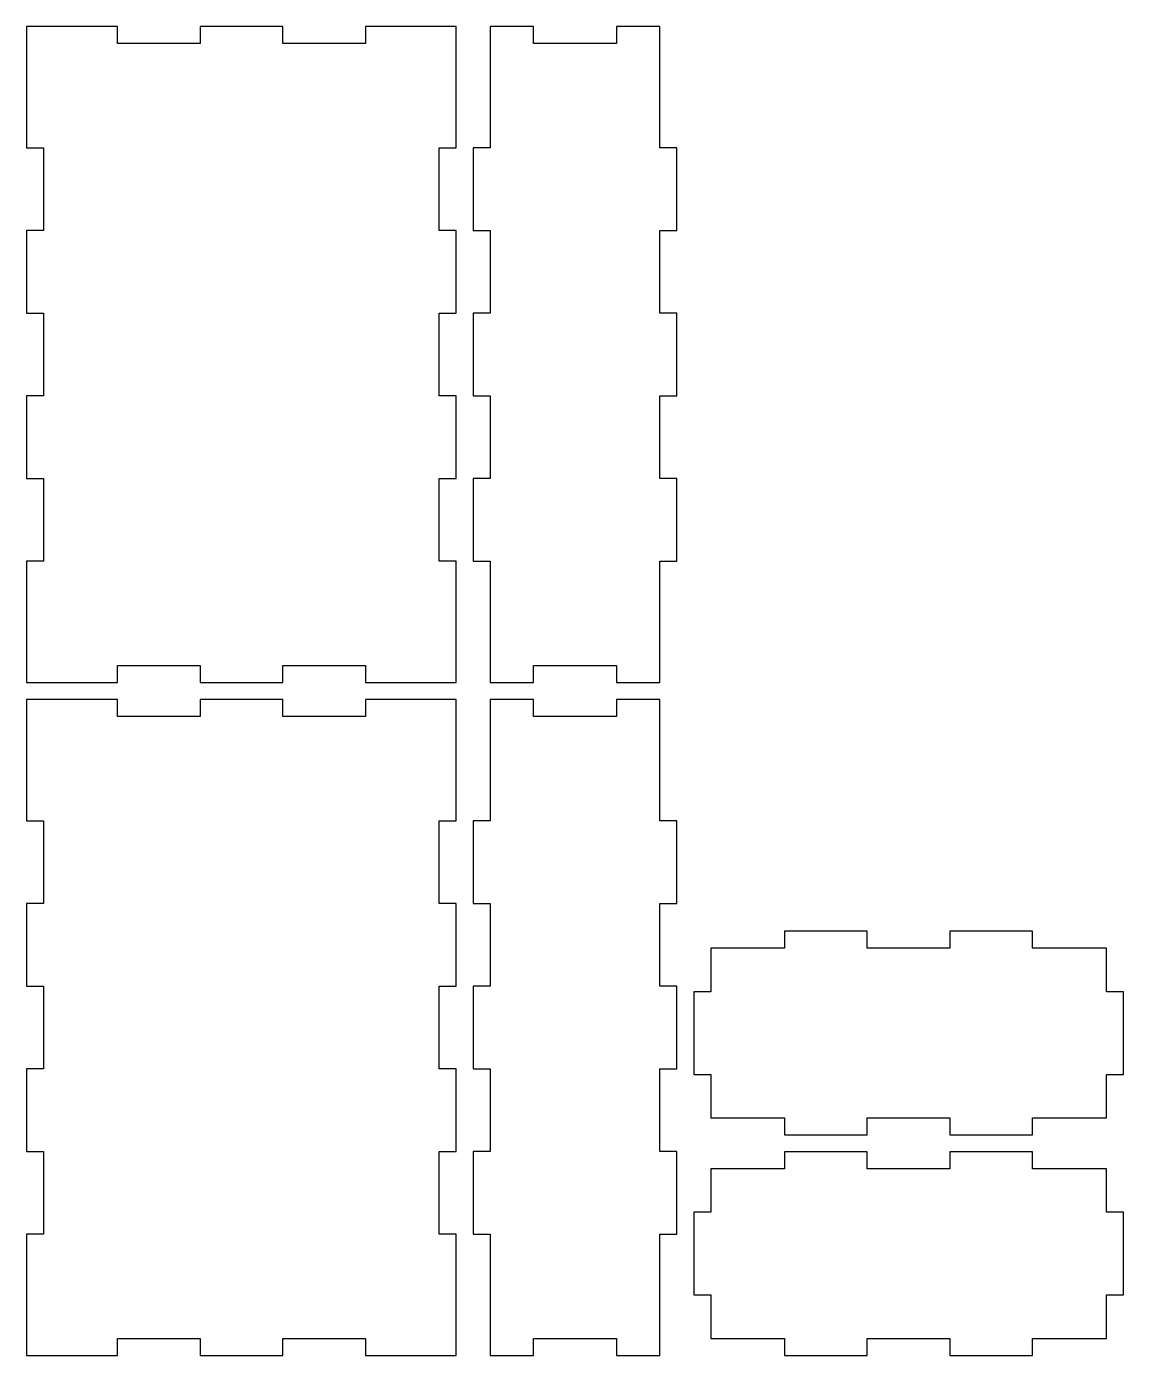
# Model space of a CAD drawing. Header units: inches. Extents: x 0 to 194, y 3 to 238.
import ezdxf

# ---------------------------------------------------------------- set-up
doc = ezdxf.new("R2010")
doc.units = ezdxf.units.IN

msp = doc.modelspace()

# ---------------------------------------------------------------- linework, layer by layer
at = {"layer": 'back_outsideCutPath'}
for p, q in [((0, 238), (0, 216.5625)), ((16.0625, 238), (0, 238)), ((16.0625, 235), (16.0625, 238)), ((45.3125, 238), (30.6875, 238)), ((30.6875, 238), (30.6875, 235)), ((45.3125, 235), (45.3125, 238)), ((76, 238), (59.9375, 238)), ((59.9375, 238), (59.9375, 235)), ((76, 231.1875), (76, 238)), ((30.6875, 235), (16.0625, 235)), ((59.9375, 235), (45.3125, 235)), ((76, 216.5625), (76, 231.1875)), ((0, 216.5625), (3, 216.5625)), ((3, 216.5625), (3, 201.9375)), ((73, 201.9375), (73, 216.5625)), ((73, 216.5625), (76, 216.5625)), ((3, 201.9375), (0, 201.9375)), ((0, 201.9375), (0, 187.3125)), ((76, 201.9375), (73, 201.9375)), ((76, 187.3125), (76, 201.9375)), ((0, 187.3125), (3, 187.3125)), ((3, 187.3125), (3, 172.6875)), ((73, 172.6875), (73, 187.3125)), ((73, 187.3125), (76, 187.3125)), ((3, 172.6875), (0, 172.6875)), ((0, 172.6875), (0, 158.0625)), ((76, 172.6875), (73, 172.6875)), ((76, 158.0625), (76, 172.6875)), ((0, 158.0625), (3, 158.0625)), ((3, 158.0625), (3, 143.4375)), ((73, 143.4375), (73, 158.0625)), ((73, 158.0625), (76, 158.0625)), ((3, 143.4375), (0, 143.4375)), ((0, 143.4375), (0, 128.8125)), ((76, 143.4375), (73, 143.4375)), ((76, 122), (76, 143.4375)), ((0, 128.8125), (0, 122)), ((16.0625, 122), (16.0625, 125)), ((16.0625, 125), (30.6875, 125)), ((30.6875, 125), (30.6875, 122)), ((45.3125, 122), (45.3125, 125)), ((45.3125, 125), (59.9375, 125)), ((59.9375, 125), (59.9375, 122)), ((0, 122), (16.0625, 122)), ((30.6875, 122), (45.3125, 122)), ((59.9375, 122), (76, 122))]:
    msp.add_line(p, q, dxfattribs=at)
at = {"layer": 'bottom_outsideCutPath'}
for p, q in [((148.6875, 78), (134.0625, 78)), ((134.0625, 78), (134.0625, 75)), ((148.6875, 75), (148.6875, 78)), ((177.9375, 78), (163.3125, 78)), ((163.3125, 78), (163.3125, 75)), ((177.9375, 75), (177.9375, 78)), ((121, 75), (121, 67.3125)), ((134.0625, 75), (121, 75)), ((163.3125, 75), (148.6875, 75)), ((191, 75), (177.9375, 75)), ((191, 67.3125), (191, 75)), ((121, 67.3125), (118, 67.3125)), ((118, 67.3125), (118, 52.6875)), ((194, 67.3125), (191, 67.3125)), ((194, 52.6875), (194, 67.3125)), ((118, 52.6875), (121, 52.6875)), ((121, 52.6875), (121, 45)), ((191, 45), (191, 52.6875)), ((191, 52.6875), (194, 52.6875)), ((121, 45), (134.0625, 45)), ((134.0625, 45), (134.0625, 42)), ((148.6875, 42), (148.6875, 45)), ((148.6875, 45), (163.3125, 45)), ((163.3125, 45), (163.3125, 42)), ((177.9375, 42), (177.9375, 45)), ((177.9375, 45), (191, 45)), ((134.0625, 42), (148.6875, 42)), ((163.3125, 42), (177.9375, 42))]:
    msp.add_line(p, q, dxfattribs=at)
at = {"layer": 'front_outsideCutPath'}
for p, q in [((0, 119), (0, 97.5625)), ((16.0625, 119), (0, 119)), ((16.0625, 116), (16.0625, 119)), ((45.3125, 119), (30.6875, 119)), ((30.6875, 119), (30.6875, 116)), ((45.3125, 116), (45.3125, 119)), ((76, 119), (59.9375, 119)), ((59.9375, 119), (59.9375, 116)), ((76, 112.1875), (76, 119)), ((30.6875, 116), (16.0625, 116)), ((59.9375, 116), (45.3125, 116)), ((76, 97.5625), (76, 112.1875)), ((0, 97.5625), (3, 97.5625)), ((3, 97.5625), (3, 82.9375)), ((73, 82.9375), (73, 97.5625)), ((73, 97.5625), (76, 97.5625)), ((3, 82.9375), (0, 82.9375)), ((0, 82.9375), (0, 68.3125)), ((76, 82.9375), (73, 82.9375)), ((76, 68.3125), (76, 82.9375)), ((0, 68.3125), (3, 68.3125)), ((3, 68.3125), (3, 53.6875)), ((73, 53.6875), (73, 68.3125)), ((73, 68.3125), (76, 68.3125)), ((3, 53.6875), (0, 53.6875)), ((0, 53.6875), (0, 39.0625)), ((76, 53.6875), (73, 53.6875)), ((76, 39.0625), (76, 53.6875)), ((0, 39.0625), (3, 39.0625)), ((3, 39.0625), (3, 24.4375)), ((73, 24.4375), (73, 39.0625)), ((73, 39.0625), (76, 39.0625)), ((3, 24.4375), (0, 24.4375)), ((0, 24.4375), (0, 9.8125)), ((76, 24.4375), (73, 24.4375)), ((76, 3), (76, 24.4375)), ((0, 9.8125), (0, 3)), ((16.0625, 3), (16.0625, 6)), ((16.0625, 6), (30.6875, 6)), ((30.6875, 6), (30.6875, 3)), ((45.3125, 3), (45.3125, 6)), ((45.3125, 6), (59.9375, 6)), ((59.9375, 6), (59.9375, 3)), ((0, 3), (16.0625, 3)), ((30.6875, 3), (45.3125, 3)), ((59.9375, 3), (76, 3))]:
    msp.add_line(p, q, dxfattribs=at)
at = {"layer": 'left_outsideCutPath'}
for p, q in [((82, 119), (82, 97.5625)), ((89.6875, 119), (82, 119)), ((89.6875, 116), (89.6875, 119)), ((112, 119), (104.3125, 119)), ((104.3125, 119), (104.3125, 116)), ((112, 112.1875), (112, 119)), ((104.3125, 116), (89.6875, 116)), ((112, 97.5625), (112, 112.1875)), ((82, 97.5625), (79, 97.5625)), ((79, 97.5625), (79, 82.9375)), ((115, 97.5625), (112, 97.5625)), ((115, 82.9375), (115, 97.5625)), ((79, 82.9375), (82, 82.9375)), ((82, 82.9375), (82, 68.3125)), ((112, 68.3125), (112, 82.9375)), ((112, 82.9375), (115, 82.9375)), ((82, 68.3125), (79, 68.3125)), ((79, 68.3125), (79, 53.6875)), ((115, 68.3125), (112, 68.3125)), ((115, 53.6875), (115, 68.3125)), ((79, 53.6875), (82, 53.6875)), ((82, 53.6875), (82, 39.0625)), ((112, 39.0625), (112, 53.6875)), ((112, 53.6875), (115, 53.6875)), ((82, 39.0625), (79, 39.0625)), ((79, 39.0625), (79, 24.4375)), ((115, 39.0625), (112, 39.0625)), ((115, 24.4375), (115, 39.0625)), ((79, 24.4375), (82, 24.4375)), ((82, 24.4375), (82, 9.8125)), ((112, 3), (112, 24.4375)), ((112, 24.4375), (115, 24.4375)), ((82, 9.8125), (82, 3)), ((89.6875, 3), (89.6875, 6)), ((89.6875, 6), (104.3125, 6)), ((104.3125, 6), (104.3125, 3)), ((82, 3), (89.6875, 3)), ((104.3125, 3), (112, 3))]:
    msp.add_line(p, q, dxfattribs=at)
at = {"layer": 'right_outsideCutPath'}
for p, q in [((82, 238), (82, 216.5625)), ((89.6875, 238), (82, 238)), ((89.6875, 235), (89.6875, 238)), ((112, 238), (104.3125, 238)), ((104.3125, 238), (104.3125, 235)), ((112, 231.1875), (112, 238)), ((104.3125, 235), (89.6875, 235)), ((112, 216.5625), (112, 231.1875)), ((82, 216.5625), (79, 216.5625)), ((79, 216.5625), (79, 201.9375)), ((115, 216.5625), (112, 216.5625)), ((115, 201.9375), (115, 216.5625)), ((79, 201.9375), (82, 201.9375)), ((82, 201.9375), (82, 187.3125)), ((112, 187.3125), (112, 201.9375)), ((112, 201.9375), (115, 201.9375)), ((82, 187.3125), (79, 187.3125)), ((79, 187.3125), (79, 172.6875)), ((115, 187.3125), (112, 187.3125)), ((115, 172.6875), (115, 187.3125)), ((79, 172.6875), (82, 172.6875)), ((82, 172.6875), (82, 158.0625)), ((112, 158.0625), (112, 172.6875)), ((112, 172.6875), (115, 172.6875)), ((82, 158.0625), (79, 158.0625)), ((79, 158.0625), (79, 143.4375)), ((115, 158.0625), (112, 158.0625)), ((115, 143.4375), (115, 158.0625)), ((79, 143.4375), (82, 143.4375)), ((82, 143.4375), (82, 128.8125)), ((112, 122), (112, 143.4375)), ((112, 143.4375), (115, 143.4375)), ((82, 128.8125), (82, 122)), ((89.6875, 122), (89.6875, 125)), ((89.6875, 125), (104.3125, 125)), ((104.3125, 125), (104.3125, 122)), ((82, 122), (89.6875, 122)), ((104.3125, 122), (112, 122))]:
    msp.add_line(p, q, dxfattribs=at)
at = {"layer": 'top_outsideCutPath'}
for p, q in [((148.6875, 39), (134.0625, 39)), ((134.0625, 39), (134.0625, 36)), ((148.6875, 36), (148.6875, 39)), ((177.9375, 39), (163.3125, 39)), ((163.3125, 39), (163.3125, 36)), ((177.9375, 36), (177.9375, 39)), ((121, 36), (121, 28.3125)), ((134.0625, 36), (121, 36)), ((163.3125, 36), (148.6875, 36)), ((191, 36), (177.9375, 36)), ((191, 28.3125), (191, 36)), ((121, 28.3125), (118, 28.3125)), ((118, 28.3125), (118, 13.6875)), ((194, 28.3125), (191, 28.3125)), ((194, 13.6875), (194, 28.3125)), ((118, 13.6875), (121, 13.6875)), ((121, 13.6875), (121, 6)), ((191, 6), (191, 13.6875)), ((191, 13.6875), (194, 13.6875)), ((121, 6), (134.0625, 6)), ((134.0625, 6), (134.0625, 3)), ((148.6875, 3), (148.6875, 6)), ((148.6875, 6), (163.3125, 6)), ((163.3125, 6), (163.3125, 3)), ((177.9375, 3), (177.9375, 6)), ((177.9375, 6), (191, 6)), ((134.0625, 3), (148.6875, 3)), ((163.3125, 3), (177.9375, 3))]:
    msp.add_line(p, q, dxfattribs=at)

doc.saveas('drawing.dxf')
